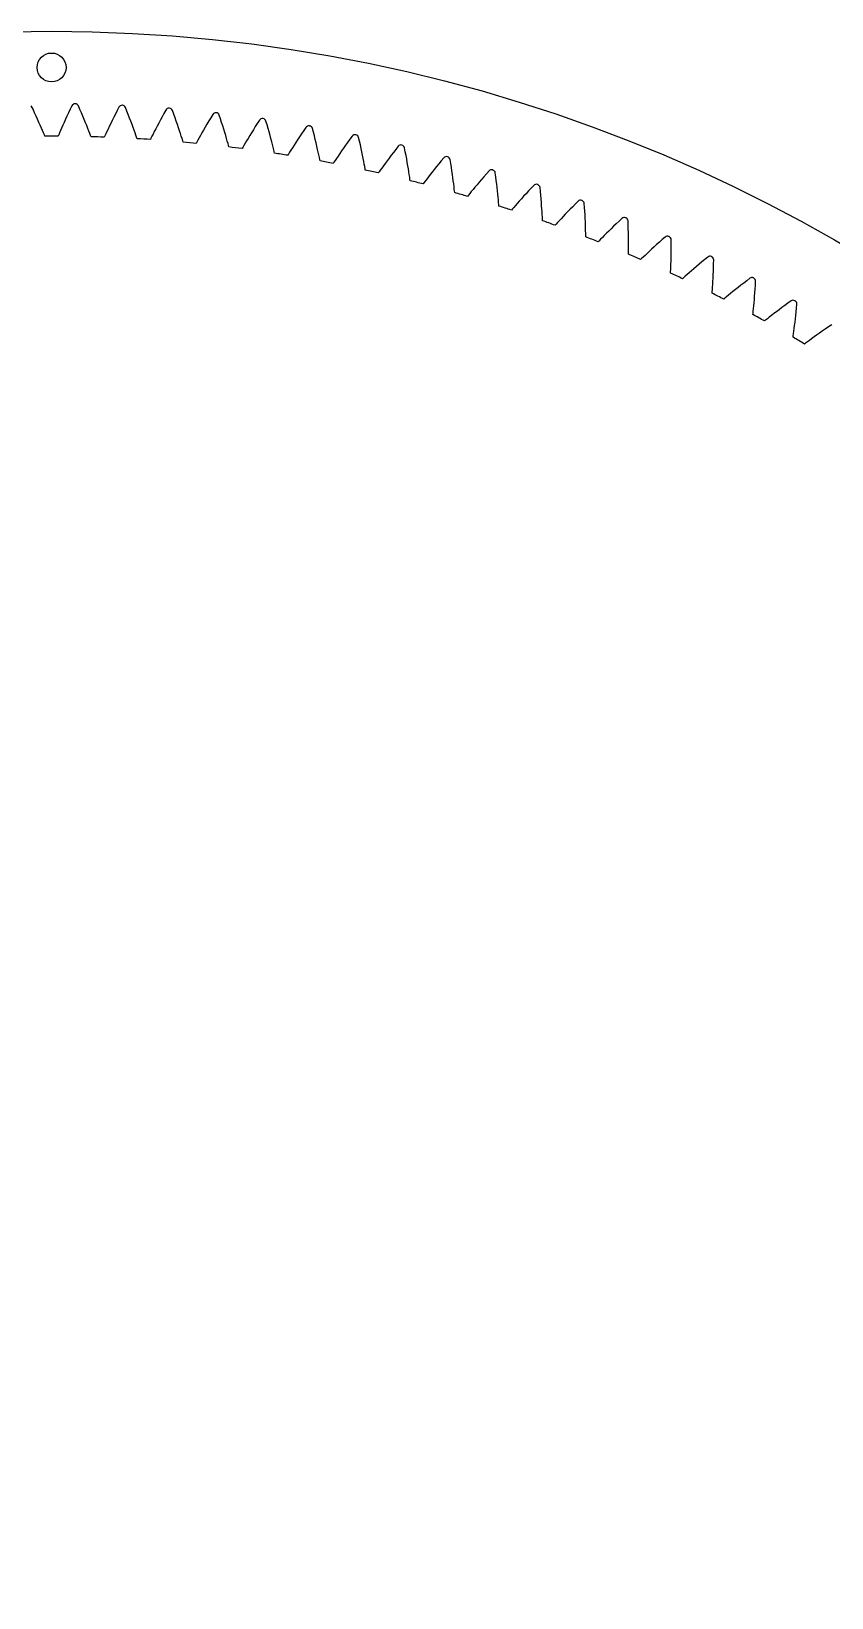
# Model space of a CAD drawing. Header units: millimetres. Extents: x -109 to 109, y -109 to 109.
# Drawn here: x -1.4 to 53.9, y 0.5 to 108.8 of the extents above; entities that cross this region are included whole.
import ezdxf

# ---------------------------------------------------------------- set-up
doc = ezdxf.new("R2010")
doc.units = ezdxf.units.MM

msp = doc.modelspace()

# ---------------------------------------------------------------- linework, layer by layer
at = {"layer": 'holes'}
msp.add_circle((0, 106.259662), 1, dxfattribs=at)
at = {"layer": 'outer'}
msp.add_circle((0, 0), 108.759662, dxfattribs=at)
at = {"layer": 'output_ring'}
for p, q in [((-1.283194, 103.367291), (-1.399677, 103.611886)), ((-1.171606, 103.1298), (-1.283194, 103.367291)), ((-1.065321, 102.899983), (-1.171606, 103.1298)), ((-0.96449, 102.678528), (-1.065321, 102.899983)), ((1.065321, 102.899983), (0.96449, 102.678528)), ((1.171606, 103.1298), (1.065321, 102.899983)), ((1.283194, 103.367291), (1.171606, 103.1298)), ((1.399677, 103.611886), (1.283194, 103.367291)), ((1.964285, 103.356592), (1.855541, 103.604725)), ((2.068357, 103.115713), (1.964285, 103.356592)), ((2.167371, 102.88267), (2.068357, 103.115713)), ((4.410414, 103.042111), (4.296962, 102.815745)), ((4.529405, 103.27598), (4.410414, 103.042111)), ((4.653515, 103.516795), (4.529405, 103.27598)), ((5.209824, 103.243892), (5.108929, 103.495318)), ((5.306279, 102.999863), (5.209824, 103.243892)), ((5.397925, 102.763825), (5.306279, 102.999863)), ((7.771147, 103.082747), (7.644868, 102.852732)), ((7.90276, 103.319545), (7.771147, 103.082747)), ((8.450223, 103.029303), (8.357274, 103.283774)), ((8.538965, 102.782365), (8.450223, 103.029303)), ((11.144205, 103.020331), (11.00522, 102.787785)), ((11.682282, 102.713036), (11.597372, 102.970301)), ((-0.869324, 102.46629), (-0.96449, 102.678528)), ((-0.780119, 102.264353), (-0.869324, 102.46629)), ((-0.697307, 102.074166), (-0.780119, 102.264353)), ((-0.621552, 101.897776), (-0.697307, 102.074166)), ((-0.553968, 101.738381), (-0.621552, 101.897776)), ((0.621552, 101.897776), (0.553968, 101.738381)), ((0.697307, 102.074166), (0.621552, 101.897776)), ((0.780119, 102.264353), (0.697307, 102.074166)), ((0.869324, 102.46629), (0.780119, 102.264353)), ((0.96449, 102.678528), (0.869324, 102.46629)), ((2.261197, 102.658158), (2.167371, 102.88267)), ((2.349649, 102.443035), (2.261197, 102.658158)), ((2.432467, 102.238396), (2.349649, 102.443035)), ((2.509264, 102.045701), (2.432467, 102.238396)), ((2.579441, 101.867019), (2.509264, 102.045701)), ((2.641985, 101.70558), (2.579441, 101.867019)), ((3.821932, 101.827972), (3.749374, 101.670779)), ((3.90319, 102.001895), (3.821932, 101.827972)), ((3.991935, 102.189388), (3.90319, 102.001895)), ((4.087439, 102.388423), (3.991935, 102.189388)), ((4.189224, 102.597567), (4.087439, 102.388423)), ((4.296962, 102.815745), (4.189224, 102.597567)), ((5.484652, 102.536476), (5.397925, 102.763825)), ((5.566303, 102.318681), (5.484652, 102.536476)), ((5.642652, 102.111542), (5.566303, 102.318681)), ((5.713359, 101.91653), (5.642652, 102.111542)), ((5.777889, 101.735731), (5.713359, 101.91653)), ((7.105221, 101.828961), (7.01854, 101.657676)), ((7.199812, 102.013574), (7.105221, 101.828961)), ((7.30152, 102.20951), (7.199812, 102.013574)), ((7.409825, 102.415355), (7.30152, 102.20951)), ((7.524362, 102.630041), (7.409825, 102.415355)), ((7.644868, 102.852732), (7.524362, 102.630041)), ((8.623151, 102.543564), (8.538965, 102.782365)), ((8.702694, 102.313604), (8.623151, 102.543564)), ((8.777464, 102.093351), (8.702694, 102.313604)), ((8.847269, 101.883916), (8.777464, 102.093351)), ((8.911815, 101.686779), (8.847269, 101.883916)), ((10.508395, 101.92973), (10.400583, 101.737085)), ((10.623112, 102.132071), (10.508395, 101.92973)), ((10.744337, 102.343053), (10.623112, 102.132071)), ((10.871778, 102.561849), (10.744337, 102.343053)), ((11.00522, 102.787785), (10.871778, 102.561849)), ((11.763224, 102.463432), (11.682282, 102.713036)), ((11.839867, 102.222106), (11.763224, 102.463432)), ((11.912147, 101.98976), (11.839867, 102.222106)), ((11.979962, 101.767267), (11.912147, 101.98976)), ((13.953708, 101.955065), (13.825916, 101.747995)), ((14.087959, 102.16975), (13.953708, 101.955065)), ((14.228432, 102.391383), (14.087959, 102.16975)), ((14.374653, 102.619449), (14.228432, 102.391383)), ((14.902812, 102.295404), (14.826025, 102.555209)), ((14.975873, 102.043381), (14.902812, 102.295404)), ((15.044899, 101.799766), (14.975873, 102.043381)), ((17.437602, 101.893933), (17.290237, 101.676822)), ((17.590915, 102.117294), (17.437602, 101.893933)), ((18.108634, 101.776819), (18.040046, 102.038908)), ((-0.496781, 101.601949), (-0.553968, 101.738381)), ((-0.458018, 101.508629), (-0.496781, 101.601949)), ((0.496781, 101.601949), (0.458018, 101.508629)), ((0.553968, 101.738381), (0.496781, 101.601949)), ((2.694858, 101.567419), (2.641985, 101.70558)), ((2.730671, 101.472927), (2.694858, 101.567419)), ((3.68793, 101.53621), (3.646255, 101.444154)), ((3.749374, 101.670779), (3.68793, 101.53621)), ((5.835331, 101.572407), (5.777889, 101.735731)), ((5.883838, 101.432654), (5.835331, 101.572407)), ((5.916665, 101.337084), (5.883838, 101.432654)), ((6.87544, 101.370268), (6.830894, 101.279566)), ((6.94108, 101.50284), (6.87544, 101.370268)), ((7.01854, 101.657676), (6.94108, 101.50284)), ((8.970635, 101.504043), (8.911815, 101.686779)), ((9.022918, 101.338995), (8.970635, 101.504043)), ((9.067012, 101.197787), (9.022918, 101.338995)), ((9.096821, 101.101233), (9.067012, 101.197787)), ((10.056164, 101.104285), (10.008791, 101.015027)), ((10.125937, 101.23473), (10.056164, 101.104285)), ((10.208221, 101.387057), (10.125937, 101.23473)), ((10.30024, 101.555534), (10.208221, 101.387057)), ((10.400583, 101.737085), (10.30024, 101.555534)), ((12.043154, 101.555743), (11.979962, 101.767267)), ((12.101476, 101.356676), (12.043154, 101.555743)), ((12.154527, 101.172182), (12.101476, 101.356676)), ((12.201601, 101.005574), (12.154527, 101.172182)), ((12.241237, 100.86305), (12.201601, 101.005574)), ((12.267998, 100.765608), (12.241237, 100.86305)), ((13.226965, 100.738524), (13.176811, 100.650798)), ((13.3008, 100.866713), (13.226965, 100.738524)), ((13.387828, 101.01638), (13.3008, 100.866713)), ((13.485094, 101.181885), (13.387828, 101.01638)), ((13.59109, 101.360193), (13.485094, 101.181885)), ((13.7049, 101.549357), (13.59109, 101.360193)), ((13.825916, 101.747995), (13.7049, 101.549357)), ((15.109845, 101.565265), (15.044899, 101.799766)), ((15.170638, 101.340752), (15.109845, 101.565265)), ((15.227155, 101.127347), (15.170638, 101.340752)), ((15.279195, 100.926546), (15.227155, 101.127347)), ((15.326425, 100.740477), (15.279195, 100.926546)), ((15.368242, 100.572472), (15.326425, 100.740477)), ((16.768184, 100.883272), (16.65664, 100.70838)), ((16.88788, 101.068767), (16.768184, 100.883272)), ((17.015076, 101.263506), (16.88788, 101.068767)), ((17.149309, 101.46646), (17.015076, 101.263506)), ((17.290237, 101.676822), (17.149309, 101.46646)), ((18.173744, 101.522625), (18.108634, 101.776819)), ((18.235083, 101.276962), (18.173744, 101.522625)), ((18.292632, 101.040537), (18.235083, 101.276962)), ((18.346342, 100.814225), (18.292632, 101.040537)), ((18.396128, 100.59915), (18.346342, 100.814225)), ((20.327985, 100.87772), (20.187444, 100.679082)), ((20.475452, 101.083551), (20.327985, 100.87772)), ((20.629564, 101.295926), (20.475452, 101.083551)), ((20.789817, 101.514361), (20.629564, 101.295926)), ((21.296586, 101.157792), (21.236264, 101.421906)), ((21.353679, 100.901679), (21.296586, 101.157792)), ((21.407271, 100.65421), (21.353679, 100.901679)), ((23.968201, 100.811246), (23.801166, 100.597952)), ((15.403382, 100.428774), (15.368242, 100.572472)), ((15.427069, 100.330539), (15.403382, 100.428774)), ((16.384711, 100.273347), (16.331827, 100.18724)), ((16.462537, 100.399153), (16.384711, 100.273347)), ((16.554223, 100.546013), (16.462537, 100.399153)), ((16.65664, 100.70838), (16.554223, 100.546013)), ((18.441835, 100.396814), (18.396128, 100.59915)), ((18.483197, 100.209353), (18.441835, 100.396814)), ((18.519716, 100.040118), (18.483197, 100.209353)), ((18.550325, 99.895387), (18.519716, 100.040118)), ((18.570915, 99.796456), (18.550325, 99.895387)), ((19.526289, 99.709212), (19.470726, 99.624808)), ((19.608027, 99.832511), (19.526289, 99.709212)), ((19.704282, 99.976419), (19.608027, 99.832511)), ((19.811747, 100.135489), (19.704282, 99.976419)), ((19.92873, 100.306791), (19.811747, 100.135489)), ((20.054194, 100.488435), (19.92873, 100.306791)), ((20.187444, 100.679082), (20.054194, 100.488435)), ((21.457365, 100.416094), (21.407271, 100.65421)), ((21.503941, 100.188207), (21.457365, 100.416094)), ((21.546946, 99.971674), (21.503941, 100.188207)), ((21.586275, 99.768002), (21.546946, 99.971674)), ((21.621728, 99.579335), (21.586275, 99.768002)), ((23.200716, 99.808932), (23.069609, 99.631319)), ((23.339889, 99.9953), (23.200716, 99.808932)), ((23.4866, 100.189425), (23.339889, 99.9953)), ((23.640459, 100.390523), (23.4866, 100.189425)), ((23.801166, 100.597952), (23.640459, 100.390523)), ((24.46352, 100.438935), (24.411524, 100.704814)), ((24.51254, 100.181155), (24.46352, 100.438935)), ((24.558333, 99.932125), (24.51254, 100.181155)), ((24.600923, 99.692552), (24.558333, 99.932125)), ((24.640318, 99.463315), (24.600923, 99.692552)), ((26.94928, 99.800701), (26.782137, 99.598422)), ((27.122932, 100.008642), (26.94928, 99.800701)), ((27.606312, 99.620957), (27.562693, 99.888337)), ((21.652914, 99.409036), (21.621728, 99.579335)), ((21.678961, 99.263415), (21.652914, 99.409036)), ((21.696434, 99.163886), (21.678961, 99.263415)), ((22.648596, 99.046676), (22.590409, 98.964059)), ((22.734167, 99.167347), (22.648596, 99.046676)), ((22.834894, 99.30816), (22.734167, 99.167347)), ((22.947303, 99.463776), (22.834894, 99.30816)), ((23.069609, 99.631319), (22.947303, 99.463776)), ((24.6765, 99.245538), (24.640318, 99.463315)), ((24.709413, 99.040731), (24.6765, 99.245538)), ((24.738922, 98.851043), (24.709413, 99.040731)), ((24.764743, 98.679849), (24.738922, 98.851043)), ((24.786203, 98.533481), (24.764743, 98.679849)), ((26.060213, 98.693905), (25.942971, 98.541896)), ((26.187721, 98.857523), (26.060213, 98.693905)), ((26.324342, 99.030931), (26.187721, 98.857523)), ((26.4693, 99.212835), (26.324342, 99.030931)), ((26.622037, 99.402256), (26.4693, 99.212835)), ((26.782137, 99.598422), (26.622037, 99.402256)), ((27.647211, 99.361764), (27.606312, 99.620957)), ((27.685159, 99.111419), (27.647211, 99.361764)), ((27.720203, 98.870626), (27.685159, 99.111419)), ((27.752377, 98.640264), (27.720203, 98.870626)), ((27.781702, 98.421459), (27.752377, 98.640264)), ((29.897383, 98.708028), (29.731201, 98.516989)), ((30.070798, 98.904958), (29.897383, 98.708028)), ((30.250896, 99.107342), (30.070798, 98.904958)), ((30.72186, 98.704665), (30.686661, 98.973283)), ((30.754597, 98.444315), (30.72186, 98.704665)), ((24.800541, 98.433453), (24.786203, 98.533481)), ((25.748551, 98.286392), (25.687798, 98.205644)), ((25.83787, 98.404317), (25.748551, 98.286392)), ((25.942971, 98.541896), (25.83787, 98.404317)), ((27.808165, 98.215719), (27.781702, 98.421459)), ((27.831701, 98.025198), (27.808165, 98.215719)), ((27.852132, 97.853277), (27.831701, 98.025198)), ((27.868984, 97.706308), (27.852132, 97.853277)), ((27.880173, 97.605878), (27.868984, 97.706308)), ((28.916075, 97.544173), (28.823096, 97.429113)), ((29.025445, 97.678383), (28.916075, 97.544173)), ((29.147404, 97.826634), (29.025445, 97.678383)), ((29.279988, 97.986166), (29.147404, 97.826634)), ((29.42199, 98.155197), (29.279988, 97.986166)), ((29.57259, 98.332458), (29.42199, 98.155197)), ((29.731201, 98.516989), (29.57259, 98.332458)), ((30.784663, 98.192901), (30.754597, 98.444315)), ((30.812126, 97.951127), (30.784663, 98.192901)), ((30.837049, 97.719868), (30.812126, 97.951127)), ((30.859486, 97.50025), (30.837049, 97.719868)), ((30.879473, 97.29378), (30.859486, 97.50025)), ((32.811024, 97.534497), (32.646694, 97.35504)), ((32.983125, 97.720223), (32.811024, 97.534497)), ((33.162639, 97.911607), (32.983125, 97.720223)), ((33.349006, 98.108235), (33.162639, 97.911607)), ((33.807089, 97.690963), (33.780345, 97.960555)), ((33.831632, 97.429713), (33.807089, 97.690963)), ((28.823096, 97.429113), (28.759836, 97.350313)), ((30.897014, 97.102614), (30.879473, 97.29378)), ((30.912034, 96.930136), (30.897014, 97.102614)), ((30.924262, 96.782709), (30.912034, 96.930136)), ((30.93229, 96.681978), (30.924262, 96.782709)), ((31.869196, 96.475682), (31.803492, 96.398908)), ((31.965743, 96.587765), (31.869196, 96.475682)), ((32.079275, 96.718474), (31.965743, 96.587765)), ((32.20583, 96.862821), (32.079275, 96.718474)), ((32.34336, 97.018109), (32.20583, 96.862821)), ((32.490601, 97.182597), (32.34336, 97.018109)), ((32.646694, 97.35504), (32.490601, 97.182597)), ((33.853786, 97.177479), (33.831632, 97.429713)), ((33.873641, 96.934962), (33.853786, 97.177479)), ((33.891288, 96.703034), (33.873641, 96.934962)), ((33.906815, 96.482819), (33.891288, 96.703034)), ((33.920308, 96.275824), (33.906815, 96.482819)), ((35.858466, 96.45575), (35.688581, 96.281543)), ((36.036316, 96.635978), (35.858466, 96.45575)), ((36.221753, 96.82163), (36.036316, 96.635978)), ((36.414204, 97.012307), (36.221753, 96.82163)), ((36.858955, 96.580852), (36.840692, 96.851151)), ((36.87528, 96.318961), (36.858955, 96.580852)), ((33.931835, 96.084201), (33.920308, 96.275824)), ((33.94143, 95.911336), (33.931835, 96.084201)), ((33.949021, 95.763599), (33.94143, 95.911336)), ((33.953882, 95.662665), (33.949021, 95.763599)), ((34.883845, 95.427041), (34.815762, 95.352369)), ((34.983865, 95.536036), (34.883845, 95.427041)), ((35.101447, 95.663114), (34.983865, 95.536036)), ((35.232474, 95.803415), (35.101447, 95.663114)), ((35.374813, 95.954307), (35.232474, 95.803415)), ((35.527148, 96.114088), (35.374813, 95.954307)), ((35.688581, 96.281543), (35.527148, 96.114088)), ((36.8895, 96.066155), (36.87528, 96.318961)), ((36.901727, 95.823134), (36.8895, 96.066155)), ((36.91208, 95.590766), (36.901727, 95.823134)), ((36.920683, 95.370172), (36.91208, 95.590766)), ((36.927667, 95.162855), (36.920683, 95.370172)), ((39.053944, 95.456366), (38.87052, 95.281813)), ((39.245121, 95.636102), (39.053944, 95.456366)), ((39.443466, 95.820639), (39.245121, 95.636102)), ((39.874445, 95.375427), (39.864681, 95.646166)), ((39.882536, 95.113152), (39.874445, 95.375427)), ((36.933169, 94.970964), (36.927667, 95.162855)), ((36.93733, 94.797884), (36.933169, 94.970964)), ((36.940277, 94.64998), (36.93733, 94.797884)), ((36.941964, 94.548944), (36.940277, 94.64998)), ((37.864067, 94.284226), (37.793673, 94.211729)), ((37.967462, 94.390025), (37.864067, 94.284226)), ((38.088977, 94.513347), (37.967462, 94.390025)), ((38.224346, 94.649463), (38.088977, 94.513347)), ((38.371356, 94.79581), (38.224346, 94.649463)), ((38.528634, 94.950727), (38.371356, 94.79581)), ((38.695247, 95.113029), (38.528634, 94.950727)), ((38.87052, 95.281813), (38.695247, 95.113029)), ((39.888808, 94.860025), (39.882536, 95.113152)), ((39.893396, 94.616739), (39.888808, 94.860025)), ((39.896445, 94.384161), (39.893396, 94.616739)), ((39.898114, 94.163406), (39.896445, 94.384161)), ((42.229759, 94.356192), (42.03303, 94.18255)), ((42.433802, 94.534409), (42.229759, 94.356192)), ((42.850584, 94.075879), (42.849329, 94.346791)), ((39.89359, 93.341915), (39.895077, 93.442954)), ((39.895077, 93.442954), (39.896777, 93.590877)), ((39.896777, 93.590877), (39.898055, 93.764003)), ((39.898055, 93.764003), (39.898583, 93.955972)), ((39.898583, 93.955972), (39.898114, 94.163406)), ((40.91359, 93.150863), (40.806923, 93.048363)), ((41.038919, 93.270307), (40.91359, 93.150863)), ((41.178497, 93.402104), (41.038919, 93.270307)), ((41.33003, 93.543761), (41.178497, 93.402104)), ((41.492097, 93.693661), (41.33003, 93.543761)), ((41.663726, 93.850649), (41.492097, 93.693661)), ((41.844214, 94.013845), (41.663726, 93.850649)), ((42.03303, 94.18255), (41.844214, 94.013845)), ((42.841436, 93.084411), (42.845695, 93.31697)), ((42.845695, 93.31697), (42.848751, 93.560279)), ((42.848751, 93.560279), (42.850432, 93.813479)), ((42.850432, 93.813479), (42.850584, 94.075879)), ((45.382261, 93.154884), (45.17272, 92.983164)), ((40.806923, 93.048363), (40.734286, 92.978113)), ((42.805845, 92.042768), (42.810505, 92.143711)), ((42.810505, 92.143711), (42.816851, 92.291507)), ((42.816851, 92.291507), (42.823566, 92.464508)), ((42.823566, 92.464508), (42.830123, 92.656365)), ((42.830123, 92.656365), (42.836171, 92.863712)), ((42.836171, 92.863712), (42.841436, 93.084411)), ((44.092008, 92.062567), (43.94836, 91.93522)), ((44.247917, 92.199395), (44.092008, 92.062567)), ((44.414612, 92.344131), (44.247917, 92.199395)), ((44.591087, 92.49565), (44.414612, 92.344131)), ((44.776613, 92.653096), (44.591087, 92.49565)), ((44.970634, 92.815788), (44.776613, 92.653096)), ((45.17272, 92.983164), (44.970634, 92.815788)), ((45.75571, 91.925108), (45.766407, 92.168201)), ((45.766407, 92.168201), (45.776041, 92.421223)), ((45.776041, 92.421223), (45.784434, 92.683489)), ((45.784434, 92.683489), (45.79169, 92.954307)), ((43.709507, 91.720673), (43.634699, 91.652739)), ((43.819341, 91.819771), (43.709507, 91.720673)), ((43.94836, 91.93522), (43.819341, 91.819771)), ((45.69467, 90.901057), (45.706815, 91.073762)), ((45.706815, 91.073762), (45.719396, 91.265318)), ((45.719396, 91.265318), (45.731954, 91.472373)), ((45.731954, 91.472373), (45.744149, 91.692797)), ((45.744149, 91.692797), (45.75571, 91.925108)), ((47.474443, 91.049369), (47.293295, 90.903468)), ((47.664822, 91.20091), (47.474443, 91.049369)), ((47.863859, 91.357427), (47.664822, 91.20091)), ((48.071102, 91.518373), (47.863859, 91.357427)), ((48.285934, 91.683426), (48.071102, 91.518373)), ((48.656474, 90.937759), (48.673101, 91.199631)), ((48.673101, 91.199631), (48.68886, 91.470087)), ((45.675856, 90.652787), (45.683684, 90.753533)), ((45.683684, 90.753533), (45.69467, 90.901057)), ((46.568955, 90.302466), (46.49205, 90.236915)), ((46.681847, 90.398065), (46.568955, 90.302466)), ((46.814429, 90.509404), (46.681847, 90.398065)), ((46.962007, 90.632177), (46.814429, 90.509404)), ((47.122136, 90.764039), (46.962007, 90.632177)), ((47.293295, 90.903468), (47.122136, 90.764039)), ((48.563549, 89.784204), (48.582604, 89.990761)), ((48.582604, 89.990761), (48.601717, 90.210694)), ((48.601717, 90.210694), (48.620569, 90.442527)), ((48.620569, 90.442527), (48.638897, 90.685164)), ((48.638897, 90.685164), (48.656474, 90.937759)), ((50.922044, 89.963265), (50.709847, 89.808907)), ((51.141953, 90.121488), (50.922044, 89.963265)), ((51.513734, 89.625771), (51.53798, 89.895598)), ((48.500791, 89.173342), (48.51178, 89.273793)), ((48.51178, 89.273793), (48.527393, 89.420899)), ((48.527393, 89.420899), (48.544958, 89.593136)), ((48.544958, 89.593136), (48.563549, 89.784204)), ((49.498285, 88.887147), (49.382445, 88.79514)), ((49.634298, 88.994267), (49.498285, 88.887147)), ((49.785659, 89.112343), (49.634298, 88.994267)), ((49.949851, 89.239111), (49.785659, 89.112343)), ((50.125306, 89.373094), (49.949851, 89.239111)), ((50.310947, 89.513234), (50.125306, 89.373094)), ((50.505992, 89.65872), (50.310947, 89.513234)), ((50.709847, 89.808907), (50.505992, 89.65872)), ((51.411322, 88.639564), (51.437446, 88.87069)), ((51.437446, 88.87069), (51.463386, 89.112632)), ((51.463386, 89.112632), (51.488889, 89.36455)), ((51.488889, 89.36455), (51.513734, 89.625771)), ((49.382445, 88.79514), (49.303519, 88.732038)), ((51.292, 87.70595), (51.312226, 87.852493)), ((51.312226, 87.852493), (51.335192, 88.024094)), ((51.335192, 88.024094), (51.359776, 88.214483)), ((51.359776, 88.214483), (51.38531, 88.42034)), ((51.38531, 88.42034), (51.411322, 88.639564)), ((52.907849, 87.75452), (52.728272, 87.626114)), ((53.0978, 87.888759), (52.907849, 87.75452)), ((53.297319, 88.028047), (53.0978, 87.888759)), ((53.50579, 88.171757), (53.297319, 88.028047)), ((53.722731, 88.319373), (53.50579, 88.171757)), ((53.947502, 88.470611), (53.722731, 88.319373)), ((51.277861, 87.605893), (51.292, 87.70595)), ((52.1472, 87.200185), (52.066332, 87.139593)), ((52.265873, 87.288508), (52.1472, 87.200185)), ((52.405184, 87.391302), (52.265873, 87.288508)), ((52.560179, 87.504566), (52.405184, 87.391302)), ((52.728272, 87.626114), (52.560179, 87.504566))]:
    msp.add_line(p, q, dxfattribs=at)
for centre, radius, start, end in [((1.615572, 103.507055), 0.24, 89.105781, 154.100392), ((0, 0), 103.759662, 89.094219, 89.105781), ((1.63646, 103.506727), 0.24, 24.099608, 89.094219), ((4.86601, 103.405234), 0.24, 87.305781, 152.300392), ((0, 0), 103.759662, 87.294219, 87.305781), ((4.886878, 103.40425), 0.24, 22.299608, 87.294219), ((8.111646, 103.201365), 0.24, 85.505781, 150.500392), ((0, 0), 103.759662, 85.494219, 85.505781), ((8.132472, 103.199726), 0.24, 20.499608, 85.494219), ((11.349276, 102.895648), 0.24, 83.705781, 148.700392), ((0, 0), 103.759662, 83.694219, 83.705781), ((11.370041, 102.893356), 0.24, 18.699608, 83.694219), ((14.575707, 102.488386), 0.24, 81.905781, 146.900392), ((0, 0), 103.759662, 81.894219, 81.905781), ((14.596389, 102.485442), 0.24, 16.899608, 81.894219), ((17.787752, 101.97998), 0.24, 80.105781, 145.100392), ((0, 0), 103.759662, 80.094219, 80.105781), ((17.808332, 101.976388), 0.24, 15.099608, 80.094219), ((0, 0), 101.509662, 89.741477, 90.258523), ((0, 0), 101.509662, 87.941477, 88.458523), ((0, 0), 101.509662, 86.141477, 86.658523), ((0, 0), 101.509662, 84.341477, 84.858523), ((0, 0), 101.509662, 82.541477, 83.058523), ((20.982244, 101.370932), 0.24, 78.305781, 143.300392), ((0, 0), 103.759662, 78.294219, 78.305781), ((21.002701, 101.366696), 0.24, 13.299608, 78.294219), ((24.156028, 100.661844), 0.24, 76.505781, 141.500392), ((0, 0), 103.759662, 76.494219, 76.505781), ((24.176342, 100.656967), 0.24, 11.499608, 76.494219), ((0, 0), 101.509662, 80.741477, 81.258523), ((0, 0), 101.509662, 78.941477, 79.458523), ((27.305974, 99.853414), 0.24, 74.705781, 139.700392), ((0, 0), 103.759662, 74.694219, 74.705781), ((27.326124, 99.847901), 0.24, 9.699608, 74.694219), ((0, 0), 101.509662, 77.141477, 77.658523), ((30.428971, 98.946441), 0.24, 72.905781, 137.900392), ((0, 0), 103.759662, 72.894219, 72.905781), ((30.448939, 98.940298), 0.24, 7.899608, 72.894219), ((0, 0), 101.509662, 75.341477, 75.858523), ((0, 0), 101.509662, 73.541477, 74.058523), ((33.521939, 97.94182), 0.24, 71.105781, 136.100392), ((0, 0), 103.759662, 71.094219, 71.105781), ((33.541704, 97.935053), 0.24, 6.099608, 71.094219), ((0, 0), 101.509662, 71.741477, 72.258523), ((36.581825, 96.840542), 0.24, 69.305781, 134.300392), ((0, 0), 103.759662, 69.294219, 69.305781), ((36.601367, 96.833157), 0.24, 4.299608, 69.294219), ((0, 0), 101.509662, 69.941477, 70.458523), ((39.605609, 95.643694), 0.24, 67.505781, 132.500392), ((0, 0), 103.759662, 67.494219, 67.505781), ((39.62491, 95.635699), 0.24, 2.499608, 67.494219), ((0, 0), 101.509662, 68.141477, 68.658523), ((42.590307, 94.352457), 0.24, 65.705781, 130.700392), ((0, 0), 103.759662, 65.694219, 65.705781), ((42.609347, 94.343861), 0.24, 0.699608, 65.694219), ((0, 0), 101.509662, 66.341477, 66.858523), ((45.532974, 92.968106), 0.24, 63.905781, 128.900392), ((0, 0), 103.759662, 63.894219, 63.905781), ((45.551734, 92.958916), 0.24, 358.899608, 63.894219), ((0, 0), 101.509662, 64.541477, 65.058523), ((48.430705, 91.492007), 0.24, 62.105781, 127.100392), ((0, 0), 103.759662, 62.094219, 62.105781), ((48.449167, 91.482231), 0.24, 357.099608, 62.094219), ((0, 0), 101.509662, 62.741477, 63.258523), ((51.280641, 89.925616), 0.24, 60.305781, 125.300392), ((0, 0), 103.759662, 60.294219, 60.305781), ((51.298787, 89.915265), 0.24, 355.299608, 60.294219), ((0, 0), 101.509662, 60.941477, 61.458523), ((0, 0), 101.509662, 59.141477, 59.658523)]:
    msp.add_arc(centre, radius, start, end, dxfattribs=at)

doc.saveas('drawing.dxf')
